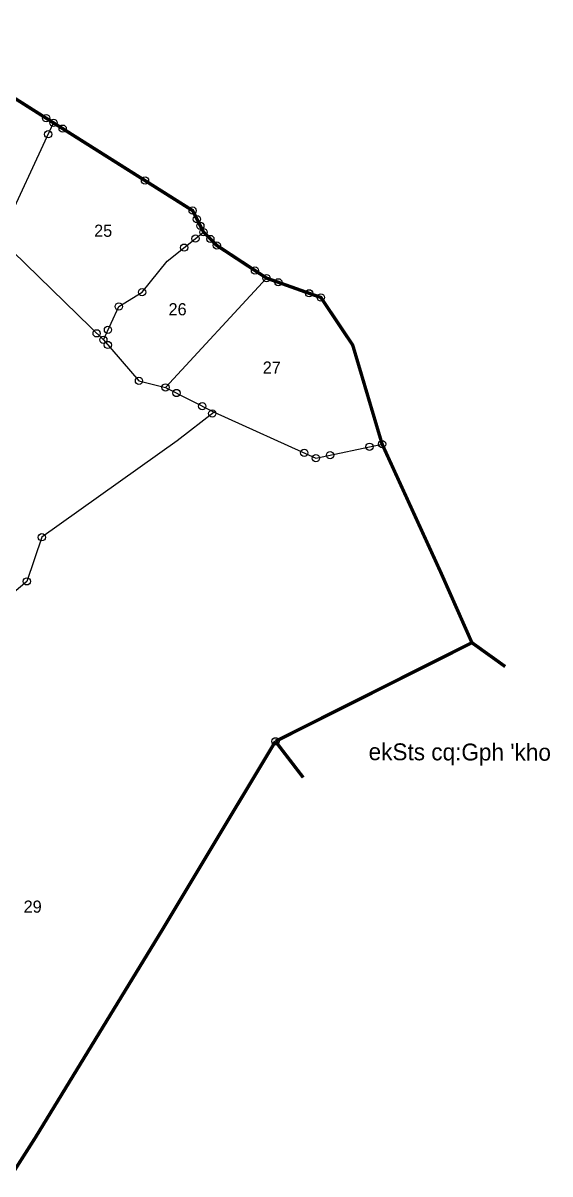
# Model space of a CAD drawing. Header units: metres. Extents: x 274609 to 276818, y 2061529 to 2064102.
# Drawn here: x 276432 to 276811, y 2062633 to 2063461 of the extents above; entities that cross this region are included whole.
import ezdxf
from ezdxf.enums import TextEntityAlignment as Align

# ---------------------------------------------------------------- set-up
doc = ezdxf.new("R2010")
doc.units = ezdxf.units.M
doc.header["$LTSCALE"] = 0.3
doc.header["$MEASUREMENT"] = 0
doc.linetypes.add('DIVIDE', pattern=[1.25, 0.5, -0.25, 0, -0.25, 0, -0.25])
for name, color, linetype in [('POLY_PARCEL', 6, 'Continuous'), ('SYM_STONE', 1, 'Continuous'), ('TEXT_MAPOUT', 7, 'Continuous'), ('TEXT_PARCEL', 7, 'Continuous'), ('V_BOUND_LINE', 7, 'Continuous'), ('V_DIVIDE_LINE', 7, 'DIVIDE')]:
    doc.layers.add(name, color=color, linetype=linetype)
doc.styles.add('TEXT_MAP', font='')
doc.styles.get('TEXT_MAP').set_extended_font_data('Kruti Dev 050')

# ---------------------------------------------------------------- blocks, each defined once
blk = doc.blocks.new('STONE')
blk.add_circle((0, 0), 0.851)
blk = doc.blocks.new('ER')
at = {"layer": 'POLY_PARCEL'}
for points in [[(276480.99, 2063306.99), (276521.52, 2063395.34)], [(276480.99, 2063306.99), (276560.34, 2063230.91)], [(276560.34, 2063230.91), (276571.9, 2063256.3), (276589.49, 2063267.27), (276608.46, 2063290.92), (276635.87, 2063313.09)], [(276607.66, 2063195.11), (276683.88, 2063278.47)], [(276560.34, 2063230.91), (276587.56, 2063199.99), (276607.66, 2063195.11)], [(276607.66, 2063195.11), (276644.71, 2063176.55)], [(276644.71, 2063176.55), (276616.74, 2063154.51), (276514.53, 2063080.83), (276503.35, 2063047.34), (276485.71, 2063032.15)], [(276644.71, 2063176.55), (276722.14, 2063142.12), (276772.27, 2063153.1)]]:
    blk.add_lwpolyline(points, dxfattribs=at)
at = {"layer": 'V_BOUND_LINE', "ltscale": 10, "const_width": 2.56, "flags": 128}
for points in [[(276521.52, 2063395.34), (276423.09, 2063456.93), (276384.23, 2063468.95), (276362.05, 2063467.16)], [(276635.87, 2063313.09), (276627.51, 2063329.35), (276521.52, 2063395.34)], [(276683.88, 2063278.47), (276645.95, 2063303.08), (276635.87, 2063313.09)], [(276772.27, 2063153.1), (276749.53, 2063228.07), (276725.17, 2063264.03), (276683.88, 2063278.47)], [(276841.31, 2063002.78), (276817.6, 2063055.53), (276772.27, 2063153.1)], [(276692.7, 2062927.06), (276841.31, 2063002.78)], [(276495.75, 2062598.92), (276512.41, 2062625.46), (276607.72, 2062783.57), (276692.7, 2062927.06)]]:
    blk.add_lwpolyline(points, dxfattribs=at)
at = {"layer": 'V_DIVIDE_LINE', "ltscale": 10, "const_width": 2.56, "flags": 128}
for points in [[(276841.31, 2063002.78), (276866.66, 2062984.83)], [(276692.7, 2062927.06), (276713.92, 2062899.75)]]:
    blk.add_lwpolyline(points, dxfattribs=at)
at = {"layer": 'SYM_STONE', "xscale": 3.232706993409794, "yscale": 3.232706993409794, "zscale": 3.232706993409794, "rotation": 0.155048118272973}
for p in [(276515.93, 2063398.84), (276521.52, 2063395.34), (276528.53, 2063390.97), (276517.52, 2063386.62), (276591.23, 2063351.94), (276627.51, 2063329.35), (276630.81, 2063322.93), (276633.44, 2063317.83), (276635.87, 2063313.09), (276629.74, 2063308.13), (276641.08, 2063307.92), (276621.21, 2063301.23), (276645.95, 2063303.08), (276675.06, 2063284.19), (276683.88, 2063278.47), (276692.85, 2063275.33), (276589.49, 2063267.27), (276716.31, 2063267.13), (276725.17, 2063264.03), (276571.9, 2063256.3), (276555.22, 2063235.81), (276563.81, 2063238.52), (276560.34, 2063230.91), (276563.76, 2063227.02), (276587.56, 2063199.99), (276607.66, 2063195.11), (276616.06, 2063190.9), (276635.68, 2063181.07), (276643.32, 2063175.45), (276713.29, 2063146.05), (276762.75, 2063151.01), (276772.27, 2063153.1), (276722.14, 2063142.12), (276732.87, 2063144.47), (276514.53, 2063080.83), (276503.35, 2063047.34), (276692.7, 2062927.07)]:
    blk.add_blockref('STONE', p, dxfattribs=at)
at = {"layer": 'TEXT_MAPOUT', "style": 'TEXT_MAP'}
blk.add_text("ekSts cq:Gph 'kho", height=12.7937, rotation=0.15505, dxfattribs=at).set_placement((276763.46, 2062913.22))
at = {"layer": 'TEXT_PARCEL', "style": 'TEXT_MAP'}
for s, p in [('25', (276559.72, 2063313.69)), ('26', (276616.52, 2063254.46)), ('27', (276688.24, 2063210.68)), ('29', (276509.27, 2062800.58))]:
    blk.add_text(s, height=9.211, rotation=0.15505, dxfattribs=at).set_placement(p, align=Align.MIDDLE)

msp = doc.modelspace()

# ---------------------------------------------------------------- block references
at = {"xscale": 0.948556639192822, "yscale": 0.948556639192822, "zscale": 0.948556639192822, "rotation": 359.6618548126323}
msp.add_blockref('ER', (2611.1, 107724.38), dxfattribs=at)

doc.saveas('drawing.dxf')
